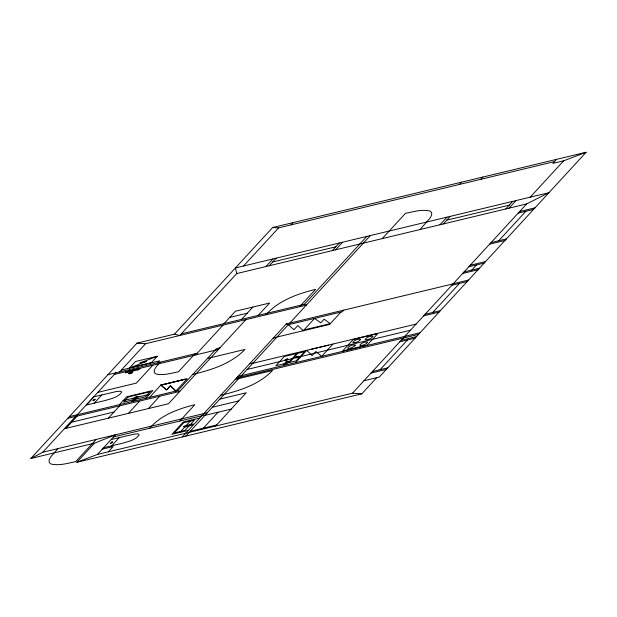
<?xml version="1.0" encoding="UTF-8"?>
<svg xmlns="http://www.w3.org/2000/svg" width="617" height="617" viewBox="0 0 617 617"><rect width="100%" height="100%" fill="white"/><g stroke="black" fill="none" stroke-linecap="round" stroke-linejoin="round"><path stroke-width="0.93" d="M94.416 443.214L76.894 462.256L97.424 454.444L115.518 434.784L94.416 443.214L30.85 458.477L136.943 343.168L174.518 334.144L179.763 335.501L236.758 273.555L526.625 203.949L548.968 192.666L235.416 267.955L236.758 273.555M30.85 458.477L42.712 452.269L115.811 372.822M65.934 428.36L77.272 416.035M119.621 371.904L145.558 343.715L306.356 305.107L304.358 304.304L181.275 333.859M94.231 403.14L105.553 400.402C111.207 398.682 118.209 397.379 121.696 392.188L121.341 391.479L120.153 391.201L116.598 391.487L93.9 396.816L86.341 405.03L94.231 403.14L101.79 394.926M129.508 367.948L135.408 361.539L157.289 356.279L151.389 362.696L129.508 367.948L146.537 361.361L139.858 362.966L157.289 356.279M126.632 372.56L127.788 371.303M57.875 448.628L50.64 456.996L49.082 460.205L49.237 462.565L51.103 464.077C59.294 465.881 67.654 463.282 75.675 461.663L96.129 439.443M132.701 370.123L128.537 373.779C129.701 373.833 132.678 373.432 132.069 371.943L133.881 369.845M137.599 369.922L138.794 368.665M174.518 334.144L272.598 227.542L586.15 152.252L379.324 377.049L363.968 380.735M243.514 266.012L278.622 227.858L554.421 161.639M152.792 365.256L136.357 383.111L97.887 392.35M119.467 404.621L126.632 396.831L152.947 390.515L145.782 398.304M157.913 362.711L159.626 360.852L121.333 370.046M108.337 418.195L119.698 405.847M160.104 362.187L155.615 367.524L154.196 370.455L154.335 372.606L156.039 373.987C163.505 375.637 171.133 373.262 178.452 371.789L194.995 353.811M291.023 224.881L293.106 222.621M128.375 413.382L139.712 401.058M265.958 266.544L272.945 258.947M269.251 265.75L276.239 258.153M149.576 397.356L160.914 385.031L187.236 378.715L175.891 391.039L170.485 385.779L166.667 389.929L160.914 385.031M162.795 384.777L184.784 379.224L184.46 379.571M224.048 323.57L235.385 311.246L269.614 303.032L258.276 315.356M103.787 447.718L111.677 445.821L119.235 437.607M195.628 354.937L223.076 325.097M108.268 451.845L113.104 446.585L102.26 449.191M148.412 408.57L159.749 396.245M241.563 319.367L252.901 307.042M69.32 416.66L177.889 390.592L216.474 348.651L219.984 347.811M245.928 319.614L168.449 403.757L64.361 428.738M149.638 428.275C161.037 414.94 178.328 408.824 194.864 404.706L179.863 421.018M265.95 314.809C278.629 300.425 297.541 293.846 315.626 289.319L299.615 306.718M332.308 250.61L339.304 243.013M335.602 249.823L342.589 242.219M179.832 432.424L191.177 420.1M182.323 436.944L286.311 323.925L453.086 283.874M304.358 304.304L366.837 236.396M185.833 436.096L288.309 324.727L342.342 311.747L343.854 310.104M289.82 323.077L370.347 235.555M203.417 428.121L218.04 412.241M382.216 238.625L405.477 213.343C413.398 211.747 421.65 209.178 429.741 210.96L431.576 212.456L431.73 214.785L430.196 217.955L419.984 229.563M215.618 426.062L246.214 392.774L219.891 399.099M303.271 330.751L314.624 318.403M340.931 312.102L329.586 324.426L276.964 337.052M295.373 362.649L306.711 350.325L312.102 355.608L315.889 351.497L321.696 356.333L333.033 344.008M459.341 184.468L461.423 182.208M480.766 179.323L482.841 177.064M439.944 224.765L446.939 217.169M443.237 223.971L450.233 216.374M505.747 208.962L512.735 201.366M509.033 208.176L516.028 200.579M556.495 159.379L552.786 163.412L563.66 160.806L586.15 152.252M530.196 197.178L563.66 160.806M97.424 454.444L352.5 393.199L526.625 203.949M380.111 369.683L407.451 339.975M432.756 312.472L459.495 283.411M471.766 270.069L476.494 264.94M498.737 240.753L525.9 211.238M76.894 462.256L361.824 393.839L376.686 377.681M136.079 397.934C142.288 395.173 132.508 397.232 135.539 398.065M111.677 445.821L122.999 443.091C128.652 441.363 135.655 440.068 139.141 434.877L138.786 434.16L137.599 433.882L134.043 434.167L111.345 439.505M272.745 261.955L335.81 246.808M446.731 220.176L509.241 205.168M519.645 211.538L534.993 207.852M518.226 213.081L533.582 209.394M491.063 242.597L506.418 238.91M489.643 244.139L504.999 240.453M229.717 317.408L247.232 313.205M470.231 265.241L485.587 261.554M468.812 266.783L484.168 263.097M464.092 271.912L479.448 268.225M462.673 273.454L478.028 269.768M453.233 283.712L468.588 280.025M451.821 285.255L467.169 281.568M107.913 374.72L197.139 353.294M114.299 374.465L218.472 349.453M131.552 371.38L125.228 372.892L126.385 371.642L140.244 368.31L139.095 369.568L132.732 371.095M304.027 329.925L330.342 323.609M131.19 371.766L132.37 371.488M273.231 338.131L276.74 337.291M207.466 358.446L244.988 349.43C231.267 363.729 211.592 369.907 192.812 374.365M425.074 314.315L440.43 310.629M423.663 315.858L439.011 312.171M249.638 363.783L253.147 362.943M161.986 384.869L185.933 379.123M252.823 363.29L416.043 324.095M311.115 349.33L328.568 345.142M247.209 369.429L410.382 330.249M123.115 400.649L149.437 394.332M237.969 376.463L420.1 332.725M67.808 418.303L179.886 391.394L177.889 390.592M236.458 378.105L418.588 334.368M235.231 379.44L272.544 370.478C258.901 384.692 239.334 390.839 220.662 395.273M401.189 340.275L416.544 336.589M399.777 341.818L415.125 338.131M71.603 422.198L114.029 412.009M212.395 407.243L238.717 400.927M372.437 371.527L387.792 367.84M371.018 373.069L386.373 369.382M42.712 452.269L207.327 412.742M113.528 436.944L205.338 414.902M204.875 415.395L231.221 409.071M199.623 418.071L183.272 421.997L171.935 434.322L188.278 430.396M190.26 431.283L216.644 424.951M272.598 227.542L278.622 227.858M136.943 343.168L145.558 343.715M352.5 393.199L361.824 393.839M286.311 323.925L288.309 324.727L293.985 329.725L297.841 325.537L303.24 330.735M314.608 318.426L320.755 322.884L324.156 319.19L330.288 323.67M160.767 385L166.459 389.967L170.323 385.764L175.768 390.985M355.238 345.235L354.065 346.515L351.389 347.841L348.659 348.497L347.595 348.065C349.122 345.875 352.338 344.787 354.968 344.895L355.238 345.235M360.536 339.481C359.009 341.679 355.793 342.767 353.163 342.659L352.885 342.319C354.413 340.121 357.629 339.042 360.259 339.142L360.536 339.481M367.524 342.288C365.997 344.487 362.788 345.566 360.151 345.458L359.881 345.119C361.408 342.921 364.616 341.841 367.254 341.941L367.524 342.288M372.815 336.535C371.287 338.733 368.079 339.82 365.441 339.712L365.171 339.365C366.699 337.167 369.907 336.088 372.545 336.196L372.815 336.535M132.293 372.575L128.722 373.455L132.269 372.599M94 399.484L92.805 400.788L94.131 400.472L95.334 399.168L94 399.484M127.974 371.658L127.202 371.943L127.974 371.658M137.622 369.344L138.169 369.305L137.622 369.344M128.189 396.993L123.493 402.099L145.427 396.839L150.124 391.726L128.189 396.993M134.552 398.25L131.907 401.127L134.537 400.495L137.182 397.618L134.552 398.25M135.655 397.417L137.414 397.001L135.655 397.417M111.446 442.173L110.25 443.476L111.577 443.153L112.78 441.849L111.446 442.173M183.773 422.676L174.326 432.949L184.969 430.388L194.417 420.123L183.773 422.676M183.758 426.578C184.838 428.769 189.666 423.416 183.758 426.578M184.367 426.478L186.126 426.054L184.367 426.478M187.013 425.422L185.879 426.648L192.026 425.175L193.16 423.941L187.013 425.422M284.344 356.495L275.838 365.742L288.37 362.727L296.877 353.487L284.344 356.495M285.108 359.811C286.188 362.002 291.008 356.649 285.108 359.811M285.717 359.711L287.468 359.287L285.717 359.711M286.064 361.855L283.419 364.732L286.049 364.099L288.694 361.23L286.064 361.855M297.872 353.263L289.365 362.503L296.145 360.876L304.651 351.636L297.872 353.263M295.612 357.289C296.692 359.48 301.512 354.127 295.612 357.289M296.222 357.189L297.972 356.765L296.222 357.189M353.217 339.504L342.628 351.004L367.2 345.104L377.781 333.604L353.217 339.504"/></g></svg>
